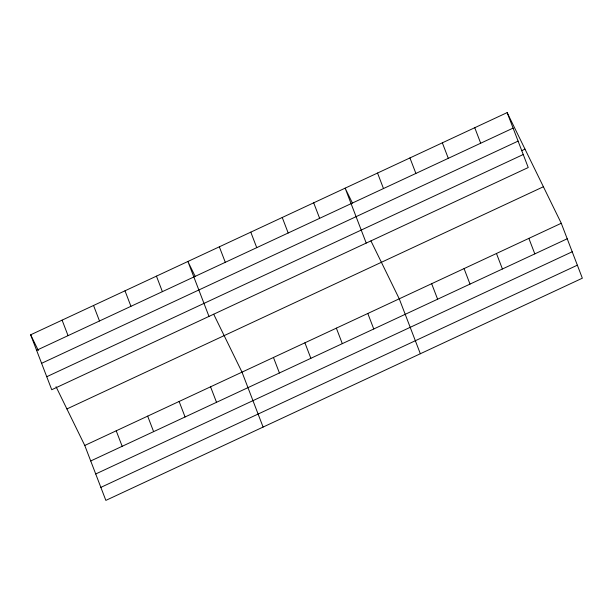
<?xml version="1.0" encoding="UTF-8"?>
<svg xmlns="http://www.w3.org/2000/svg" width="613" height="613" viewBox="0 0 613 613"><rect width="100%" height="100%" fill="white"/><g stroke="black" fill="none" stroke-linecap="round" stroke-linejoin="round"><path stroke-width="0.92" d="M507.143 112.608L528.23 167.533L51.737 389.73L30.65 334.805L507.143 112.608L561.263 223.27L582.35 278.195L105.857 500.392L84.77 445.467L56.036 386.711M36.604 350.307L513.096 128.109M41.592 363.317L518.085 141.12M521.594 150.714L525.004 149.128M46.741 376.719L523.234 154.522M66.909 408.948L543.402 186.75M84.77 445.467L561.263 223.27M90.724 460.968L567.217 238.771M95.72 473.979L572.213 251.782M100.861 487.381L577.354 265.184M352.444 203.095L345.134 188.153L366.222 243.077M370.942 240.917L399.255 298.815L420.342 353.747M195.202 276.417L187.892 261.475L208.979 316.408M213.699 314.247L242.012 372.145L263.1 427.069M30.65 334.805L38.366 350.575M528.866 238.38L534.812 253.882M474.746 127.711L480.692 143.212M496.461 253.491L502.415 268.992M442.341 142.821L448.295 158.323M464.064 268.601L470.01 284.103M409.936 157.932L415.89 173.433M431.659 283.704L437.613 299.205M377.539 173.042L383.485 188.543M367.808 313.481L373.761 328.982M313.687 202.819L319.641 218.32M336.361 328.147L342.307 343.648M282.241 217.485L288.187 232.986M304.914 342.813L310.86 358.314M250.794 232.151L256.74 247.644M273.459 357.479L279.413 372.98M219.339 246.809L225.293 262.31M210.566 386.811L216.519 402.312M156.445 276.141L162.391 291.642M179.119 401.469L185.065 416.97M124.998 290.807L130.944 306.308M147.672 416.135L153.618 431.636M93.544 305.473L99.498 320.974M116.217 430.801L122.171 446.302M62.097 320.139L68.051 335.64"/></g></svg>
